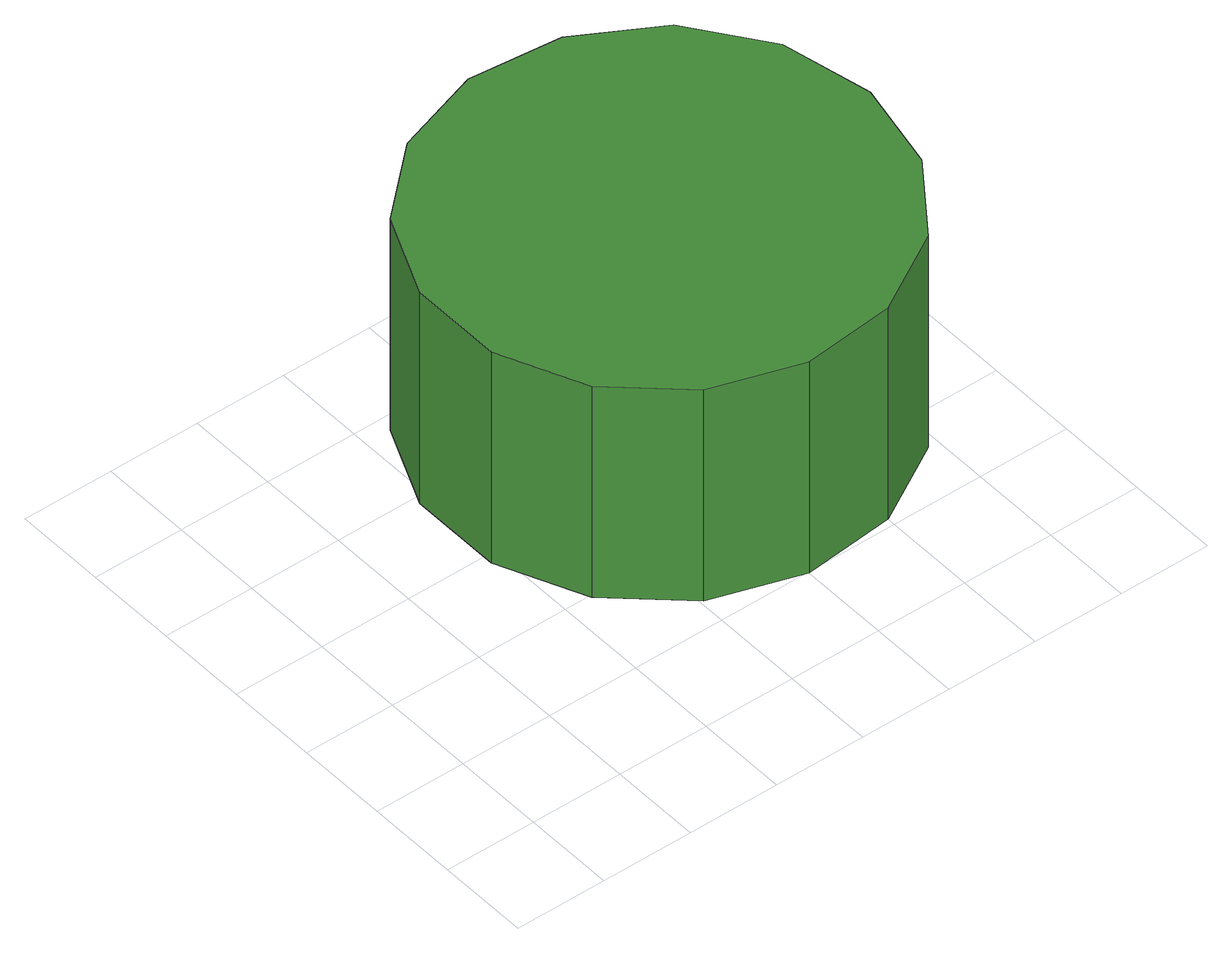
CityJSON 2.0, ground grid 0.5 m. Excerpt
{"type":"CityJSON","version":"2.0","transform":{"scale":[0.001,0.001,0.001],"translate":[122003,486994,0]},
"CityObjects":{
"tree1":{"type":"SolitaryVegetationObject","attributes":{"function":"something"},"geometry":[{"type":"MultiSurface","lod":"1","boundaries":[[[0,1,2,3,4,5,6,7,8,9,10,11,12,13,14]],[[15,16,17,18,19,20,21,22,23,24,25,26,27,28,29]],[[0,29,28,1]],[[1,28,27,2]],[[2,27,26,3]],[[3,26,25,4]],[[4,25,24,5]],[[5,24,23,6]],[[6,23,22,7]],[[7,22,21,8]],[[8,21,20,9]],[[9,20,19,10]],[[10,19,18,11]],[[11,18,17,12]],[[12,17,16,13]],[[13,16,15,14]],[[14,15,29,0]]]}]}
},
"vertices":[
[3345,1703,1679],[3240,2198,1679],[2943,2607,1679],[2505,2860,1679],[2002,2913,1679],[1520,2757,1679],[1144,2418,1679],[939,1956,1679],[939,1450,1679],[1144,988,1679],[1520,650,1679],[2002,493,1679],[2505,546,1679],[2943,799,1679],[3240,1208,1679],[3240,1208,389],[2943,799,389],[2505,546,389],[2002,493,389],[1520,650,389],[1144,988,389],[939,1450,389],[939,1956,389],[1144,2418,389],[1520,2757,389],[2002,2913,389],[2505,2860,389],[2943,2607,389],[3240,2198,389],[3345,1703,389]
]}
